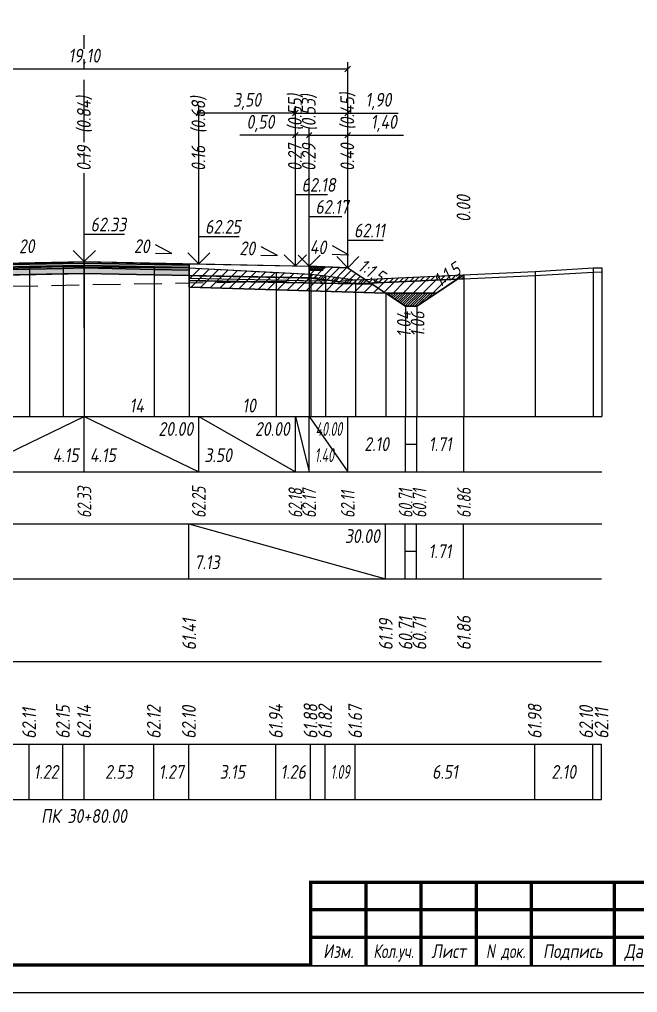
# Model space of a CAD drawing. Extents: x -717 to 1451, y -133302 to 233.
# Drawn here: x 147.1 to 259.2, y -48263.4 to -48087 of the extents above; entities that cross this region are included whole.
import ezdxf
from ezdxf.enums import TextEntityAlignment as Align

# ---------------------------------------------------------------- set-up
doc = ezdxf.new("R2010")
doc.units = 0
doc.linetypes.add('осевая2', pattern=[1.125, 0.75, -0.125, 0.125, -0.125])
doc.linetypes.add('штриховая', pattern=[0.75, 0.5, -0.25])
for name, color, linetype in [('Зарамочное оформление', 7, 'Continuous'), ('Интерполированный поперечник', 2, 'Continuous'), ('Код_510', 7, 'Continuous'), ('Код_514', 1, 'Continuous'), ('Код_516', 1, 'Continuous'), ('Контур_0', 7, 'Continuous'), ('Контур_2521', 7, 'Continuous'), ('Контур_2564', 7, 'Continuous'), ('Контур_2660', 7, 'Continuous'), ('Контур_2665', 7, 'Continuous'), ('Контур_400', 7, 'Continuous'), ('Контур_508', 7, 'Continuous'), ('Контур_512', 7, 'Continuous'), ('Контур_513', 7, 'Continuous'), ('Контур_818', 7, 'Continuous'), ('Красный поперечник', 1, 'Continuous'), ('Объём_2501', 7, 'Continuous'), ('Объём_2564', 7, 'Continuous'), ('Объём_2650', 7, 'Continuous'), ('Объём_2660', 7, 'Continuous'), ('Объём_2661', 7, 'Continuous'), ('Объём_2662', 7, 'Continuous'), ('Объём_2663', 7, 'Continuous'), ('Объём_2664', 7, 'Continuous'), ('Объём_2665', 7, 'Continuous'), ('Объём_2666', 7, 'Continuous'), ('Объём_2667', 7, 'Continuous'), ('Объём_2668', 7, 'Continuous'), ('Объём_2669', 7, 'Continuous'), ('Объём_2675', 7, 'Continuous'), ('Объём_2753', 7, 'Continuous'), ('Ось', 1, 'осевая2'), ('Откосы', 7, 'Continuous'), ('Отметки покрытия', 7, 'Continuous'), ('Подписи поперечников', 7, 'Continuous'), ('Рабочие отметки', 7, 'Continuous'), ('Рабочие отметки доп.', 7, 'Continuous'), ('Слои выравнивания', 7, 'Continuous'), ('Таблица', 7, 'Continuous'), ('Уклоны проезжей части', 7, 'Continuous'), ('Черный поперечник', 3, 'Continuous')]:
    doc.layers.add(name, color=color, linetype=linetype)
for name, color, linetype, true_color in [('Контур_2540', 2, 'Continuous', 0xffff00), ('Контур_2560', 2, 'Continuous', 0xffff00), ('Контур_2561', 7, 'Continuous', 0xff8040), ('Контур_2562', 3, 'Continuous', 0x00ff00), ('Контур_2563', 7, 'Continuous', 0xff8000), ('Контур_2570', 7, 'Continuous', 0x80ff00), ('Контур_2725', 7, 'Continuous', 0x323232), ('Контур_2736', 4, 'Continuous', 0x00ffff), ('Контур_2737', 4, 'Continuous', 0x00ffff), ('Контур_2738', 4, 'Continuous', 0x00ffff), ('Контур_2739', 4, 'Continuous', 0x00ffff), ('Контур_2741', 4, 'Continuous', 0x00ffff), ('Контур_2742', 4, 'Continuous', 0x00ffff), ('Контур_2743', 4, 'Continuous', 0x00ffff), ('Контур_2744', 7, 'Continuous', 0xa4ffff), ('Контур_2745', 7, 'Continuous', 0xa4ffff), ('Контур_2747', 4, 'Continuous', 0x00ffff), ('Контур_2748', 4, 'Continuous', 0x00ffff), ('Контур_2749', 4, 'Continuous', 0x00ffff), ('Контур_2750', 4, 'Continuous', 0x00ffff), ('Контур_2751', 4, 'Continuous', 0x00ffff), ('Контур_2752', 4, 'Continuous', 0x00ffff), ('Контур_2760', 7, 'Continuous', 0x323232), ('Контур_2761', 7, 'Continuous', 0x323232), ('Контур_2762', 7, 'Continuous', 0x323232), ('Контур_2763', 7, 'Continuous', 0x323232), ('Контур_402', 7, 'Continuous', 0xff6464), ('Контур_703', 4, 'Continuous', 0x00ffff), ('Контур_705', 4, 'Continuous', 0x00ffff), ('Контур_707', 4, 'Continuous', 0x00ffff), ('Контур_720', 131, 'Continuous', 0xaaffff), ('Объём_2500', 7, 'Continuous', 0xc0c0c0), ('Объём_2520', 7, 'Continuous', 0x80ffff), ('Объём_2540', 2, 'Continuous', 0xffff00), ('Объём_2560', 2, 'Continuous', 0xffff00), ('Объём_2561', 7, 'Continuous', 0xff8040), ('Объём_2562', 3, 'Continuous', 0x00ff00), ('Объём_2563', 7, 'Continuous', 0xff8000), ('Объём_2570', 7, 'Continuous', 0x80ff00), ('Объём_2600', 7, 'Continuous', 0x808000), ('Объём_2620', 2, 'Continuous', 0xffff00), ('Объём_2746', 2, 'Continuous', 0xffff00)]:
    doc.layers.add(name, color=color, linetype=linetype, true_color=true_color)
doc.styles.get("Standard").update_dxf_attribs({"font": 'txt', "height": 2.5})
doc.styles.add('М', font='romand.shx', dxfattribs={"width": 0.8, "oblique": 10, "height": 2.5})
doc.dimstyles.new('ISO-25', dxfattribs={"dimtxt": 2.5, "dimasz": 2.5, "dimexe": 1.25, "dimexo": 0.625, "dimtad": 1, "dimtxsty": 'Standard', "dimcen": 2.5, "dimadec": 0, "dimazin": 0, "dimtfac": 1, "dimtmove": 0, "dimatfit": 3, "dimfxl": 1, "dimarcsym": 0})

# ---------------------------------------------------------------- blocks, each defined once
blk = doc.blocks.new('_Oblique')
at = {"color": 0, "linetype": 'ByBlock', "lineweight": -2}
blk.add_line((-0.5, -0.5), (0.5, 0.5), dxfattribs=at)
blk = doc.blocks.new('*D1138')
at = {"color": 0, "lineweight": -2, "transparency": 16777216}
for p, q in [((199.65, -48131.16), (199.65, -48106.72)), ((206.65, -48131.44), (206.65, -48106.72)), ((199.65, -48107.97), (206.65, -48107.97)), ((206.65, -48107.97), (216.74, -48107.97))]:
    blk.add_line(p, q, dxfattribs=at)
at = {"layer": 'Defpoints', "color": 0, "transparency": 16777216}
for p in [(206.65, -48107.97), (199.65, -48131.79), (206.65, -48132.07)]:
    blk.add_point(p, dxfattribs=at)
at = {"color": 0, "lineweight": -2, "transparency": 16777216, "rotation": 180}
blk.add_blockref('_Oblique', (199.65, -48107.97), dxfattribs=at)
at = {"color": 0, "lineweight": -2, "transparency": 16777216}
blk.add_blockref('_Oblique', (206.65, -48107.97), dxfattribs=at)
at = {"color": 0, "transparency": 16777216, "insert": (213.2, -48105.86), "char_height": 2.5, "width": 8.75, "attachment_point": 5, "style": 'М'}
blk.add_mtext('1,40', dxfattribs=at)
blk = doc.blocks.new('*D1140')
at = {"color": 0, "lineweight": -2, "transparency": 16777216}
for p, q in [((197.15, -48131.11), (197.15, -48106.72)), ((199.65, -48131.16), (199.65, -48106.72)), ((197.15, -48107.97), (187.08, -48107.97)), ((199.65, -48107.97), (197.15, -48107.97))]:
    blk.add_line(p, q, dxfattribs=at)
at = {"layer": 'Defpoints', "color": 0, "transparency": 16777216}
for p in [(199.65, -48107.97), (197.15, -48131.74), (199.65, -48131.79)]:
    blk.add_point(p, dxfattribs=at)
at = {"color": 0, "lineweight": -2, "transparency": 16777216, "rotation": 180}
blk.add_blockref('_Oblique', (197.15, -48107.97), dxfattribs=at)
at = {"color": 0, "lineweight": -2, "transparency": 16777216}
blk.add_blockref('_Oblique', (199.65, -48107.97), dxfattribs=at)
at = {"color": 0, "transparency": 16777216, "insert": (190.84, -48105.86), "char_height": 2.5, "width": 9.1667, "attachment_point": 5, "style": 'М'}
blk.add_mtext('0,50', dxfattribs=at)
blk = doc.blocks.new('*D1142')
at = {"color": 0, "lineweight": -2, "transparency": 16777216}
for p, q in [((179.65, -48130.76), (179.65, -48102.72)), ((197.15, -48131.11), (197.15, -48102.72)), ((197.15, -48103.97), (179.65, -48103.97))]:
    blk.add_line(p, q, dxfattribs=at)
at = {"layer": 'Defpoints', "color": 0, "transparency": 16777216}
for p in [(179.65, -48103.97), (179.65, -48131.39), (197.15, -48131.74)]:
    blk.add_point(p, dxfattribs=at)
at = {"color": 0, "lineweight": -2, "transparency": 16777216, "rotation": 180}
blk.add_blockref('_Oblique', (179.65, -48103.97), dxfattribs=at)
at = {"color": 0, "lineweight": -2, "transparency": 16777216}
blk.add_blockref('_Oblique', (197.15, -48103.97), dxfattribs=at)
at = {"color": 0, "transparency": 16777216, "insert": (188.4, -48101.86), "char_height": 2.5, "width": 9.5833, "attachment_point": 5, "style": 'М'}
blk.add_mtext('3,50', dxfattribs=at)
blk = doc.blocks.new('*D1143')
at = {"color": 0, "lineweight": -2, "transparency": 16777216}
for p, q in [((197.15, -48131.11), (197.15, -48102.72)), ((206.65, -48131.44), (206.65, -48102.72)), ((197.15, -48103.97), (206.65, -48103.97)), ((206.65, -48103.97), (215.76, -48103.97))]:
    blk.add_line(p, q, dxfattribs=at)
at = {"layer": 'Defpoints', "color": 0, "transparency": 16777216}
for p in [(197.15, -48103.97), (197.15, -48131.74), (206.65, -48132.07)]:
    blk.add_point(p, dxfattribs=at)
at = {"color": 0, "lineweight": -2, "transparency": 16777216, "rotation": 180}
blk.add_blockref('_Oblique', (197.15, -48103.97), dxfattribs=at)
at = {"color": 0, "lineweight": -2, "transparency": 16777216}
blk.add_blockref('_Oblique', (206.65, -48103.97), dxfattribs=at)
at = {"color": 0, "transparency": 16777216, "insert": (212.22, -48101.86), "char_height": 2.5, "width": 8.75, "attachment_point": 5, "style": 'М'}
blk.add_mtext('1,90', dxfattribs=at)
blk = doc.blocks.new('*D1145')
at = {"color": 0, "lineweight": -2, "transparency": 16777216}
for p, q in [((111.15, -48131.44), (111.15, -48094.72)), ((111.15, -48095.97), (206.65, -48095.97)), ((206.65, -48131.44), (206.65, -48094.72))]:
    blk.add_line(p, q, dxfattribs=at)
at = {"layer": 'Defpoints', "color": 0, "transparency": 16777216}
for p in [(206.65, -48095.97), (111.15, -48132.07), (206.65, -48132.07)]:
    blk.add_point(p, dxfattribs=at)
at = {"color": 0, "lineweight": -2, "transparency": 16777216, "rotation": 180}
blk.add_blockref('_Oblique', (111.15, -48095.97), dxfattribs=at)
at = {"color": 0, "lineweight": -2, "transparency": 16777216}
blk.add_blockref('_Oblique', (206.65, -48095.97), dxfattribs=at)
at = {"color": 0, "transparency": 16777216, "insert": (158.9, -48093.86), "char_height": 2.5, "width": 10.4167, "attachment_point": 5, "style": 'М'}
blk.add_mtext('19,10', dxfattribs=at)
blk = doc.blocks.new('Штамп')
at = {"linetype": 'Continuous'}
blk.add_wipeout([(199.95, -411.25), (384.95, -411.25), (384.95, -426.25), (199.95, -426.25)], dxfattribs=at).dxf.layer = 'Зарамочное оформление'
at = {"layer": 'Зарамочное оформление', "linetype": 'Continuous', "lineweight": -3, "const_width": 0.6, "flags": 128}
for points in [[(199.95, -426.25), (199.95, -411.25), (384.95, -411.25)], [(209.95, -411.25), (209.95, -426.25)], [(219.95, -411.25), (219.95, -426.25)], [(229.95, -411.25), (229.95, -426.25)], [(239.95, -411.25), (239.95, -426.25)], [(254.95, -411.25), (254.95, -426.25)], [(199.95, -416.25), (264.95, -416.25)], [(199.95, -421.25), (264.95, -421.25)]]:
    blk.add_lwpolyline(points, dxfattribs=at)
at = {"layer": 'Зарамочное оформление', "linetype": 'Continuous', "style": 'М', "oblique": 10}
for s, width, p in [('Изм.', 0.8, (204.95, -423.75)), ('Кол.уч.', 0.7, (214.95, -423.75)), ('Лист', 0.8, (224.95, -423.75)), ('N док.', 0.7, (235.28, -423.75)), ('Подпись', 0.8, (247.45, -423.75)), ('Дата', 0.8, (259.95, -423.75))]:
    blk.add_text(s, height=2.5, dxfattribs=dict(at, width=width)).set_placement(p, align=Align.MIDDLE_CENTER)
blk = doc.blocks.new('шифр')
blk.add_blockref('Штамп', (0, -47892))

msp = doc.modelspace()

# ---------------------------------------------------------------- hatches: boundary and pattern name
h = msp.add_hatch()
h.set_pattern_fill('ANSI37', color=256, scale=0.1)
h.set_pattern_definition([(45, (200.8996, -48131.97463), (-0.22451, 0.22451), []), (135, (200.8996, -48131.97463), (-0.22451, -0.22451), [])])
h.paths.add_polyline_path([(199.65, -48131.725), (199.65, -48132.478), (202.15, -48132.478), (202.15, -48131.825), (200.892, -48131.975)])
at = {"layer": 'Объём_2563'}
h = msp.add_hatch(dxfattribs=at)
h.set_pattern_fill('ANSI31', color=256, scale=0.3)
h.paths.add_polyline_path([(202.068, -48134.823), (201.15, -48133.905), (199.65, -48133.875), (199.65, -48132.478), (202.15, -48132.478), (202.15, -48131.825), (206.65, -48132.005), (211.15, -48135.005)])
at = {"layer": 'Объём_2570'}
h = msp.add_hatch(dxfattribs=at)
h.set_pattern_fill('ANSI31', color=256, scale=0.2)
h.paths.add_polyline_path([(227.71, -48134.038), (208.057, -48134.957), (202.596, -48134.219), (199.954, -48133.935), (199.954, -48133.185), (202.596, -48133.469), (208.057, -48134.207), (227.71, -48133.288)])
at = {"layer": 'Объём_2600'}
h = msp.add_hatch(dxfattribs=at)
h.set_pattern_fill('ANSI31', color=6, scale=0.4)
h.paths.add_polyline_path([(213.541, -48136.599), (177.911, -48135.53), (177.911, -48132.061), (199.954, -48133.185), (199.954, -48133.935), (202.596, -48134.219), (208.057, -48134.957), (226.501, -48134.095), (222.744, -48136.599)])
h = msp.add_hatch(dxfattribs=at)
h.set_pattern_fill('HONEY', color=5, scale=0.3)
h.paths.add_polyline_path([(226.501, -48134.095), (227.71, -48133.288), (227.71, -48134.038)])
at = {"layer": 'Объём_2620'}
h = msp.add_hatch(dxfattribs=at)
h.set_pattern_fill('ANSI31', color=2, scale=0.1)
h.paths.add_polyline_path([(213.541, -48136.599), (222.744, -48136.599), (219.143, -48139), (217.143, -48139)])
at = {"layer": 'Слои выравнивания'}
for color, points in [(2, [(132.514, -48131.437), (138.15, -48131.325), (148.944, -48131.109), (155.069, -48130.986), (158.9, -48130.91), (158.9, -48131.16), (155.069, -48131.236), (148.944, -48131.359), (138.15, -48131.575), (132.514, -48131.687)]), (3, [(132.514, -48131.687), (138.15, -48131.575), (148.944, -48131.359), (155.069, -48131.236), (158.9, -48131.16), (158.9, -48131.61), (155.069, -48131.686), (148.944, -48131.809), (138.15, -48132.025), (132.514, -48132.137)]), (4, [(132.514, -48132.137), (138.15, -48132.025), (148.944, -48131.809), (155.069, -48131.686), (158.9, -48131.61), (158.9, -48132.06), (155.069, -48132.136), (148.944, -48132.259), (138.15, -48132.475), (132.514, -48132.587)]), (2, [(158.9, -48130.91), (171.542, -48131.162), (177.911, -48131.29), (177.911, -48131.54), (171.542, -48131.412), (158.9, -48131.16)]), (3, [(158.9, -48131.16), (171.542, -48131.412), (177.911, -48131.54), (177.911, -48131.99), (171.542, -48131.862), (158.9, -48131.61)]), (4, [(158.9, -48131.61), (171.542, -48131.862), (177.911, -48131.99), (177.911, -48132.44), (171.542, -48132.312), (158.9, -48132.06)]), (5, [(132.514, -48132.587), (138.15, -48132.475), (148.944, -48132.259), (155.069, -48132.136), (158.9, -48132.06), (158.9, -48133.06), (155.069, -48133.136), (148.944, -48133.259), (138.15, -48133.475), (132.514, -48133.587)]), (5, [(158.9, -48132.06), (171.542, -48132.312), (177.911, -48132.44), (177.911, -48133.44), (171.542, -48133.312), (158.9, -48133.06)])]:
    msp.add_hatch(color=color, dxfattribs=at).paths.add_polyline_path(points)

# ---------------------------------------------------------------- linework, layer by layer
at = {"flags": 128}
msp.add_lwpolyline([(-30.054, -48263.421), (389.946, -48263.421), (389.946, -47966.421), (-30.054, -47966.421)], close=True, dxfattribs=at)
at = {"const_width": 0.6, "flags": 128}
msp.add_lwpolyline([(-10.054, -48258.421), (384.946, -48258.421), (384.946, -47971.421), (-10.054, -47971.421)], close=True, dxfattribs=at)
msp.add_lwpolyline([(199.65, -48131.725), (199.65, -48132.478), (202.15, -48132.478), (202.15, -48131.825), (200.892, -48131.975), (199.65, -48131.725)])
at = {"layer": 'Код_510'}
for p, q in [((148.89, -48228.421), (148.89, -48218.421)), ((155.015, -48228.421), (155.015, -48218.421)), ((158.845, -48228.421), (158.845, -48218.421)), ((171.487, -48228.421), (171.487, -48218.421)), ((177.857, -48228.421), (177.857, -48218.421)), ((193.623, -48228.421), (193.623, -48218.421)), ((199.9, -48228.421), (199.9, -48218.421)), ((202.542, -48228.421), (202.542, -48218.421)), ((208.002, -48228.421), (208.002, -48218.421)), ((240.547, -48228.421), (240.547, -48218.421)), ((251.056, -48228.421), (251.056, -48218.421)), ((252.656, -48228.421), (252.656, -48218.421))]:
    msp.add_line(p, q, dxfattribs=at)
at = {"layer": 'Код_514'}
for p, q in [((138.15, -48169), (158.9, -48159)), ((158.9, -48169), (158.9, -48159)), ((158.9, -48159), (179.65, -48169)), ((179.65, -48169), (179.65, -48159)), ((179.65, -48159), (197.15, -48169)), ((197.15, -48169), (197.15, -48159)), ((197.15, -48159), (199.65, -48169)), ((199.65, -48169), (199.65, -48159)), ((199.65, -48159), (206.65, -48169)), ((206.65, -48169), (206.65, -48159)), ((217.143, -48169), (217.143, -48159)), ((219.143, -48169), (219.143, -48159)), ((227.71, -48169), (227.71, -48159)), ((217.143, -48164), (219.143, -48164))]:
    msp.add_line(p, q, dxfattribs=at)
at = {"layer": 'Код_516'}
for p, q in [((177.857, -48188.421), (177.857, -48178.421)), ((177.857, -48178.421), (213.487, -48188.421)), ((213.487, -48188.421), (213.487, -48178.421)), ((217.088, -48188.421), (217.088, -48178.421)), ((219.088, -48188.421), (219.088, -48178.421)), ((227.656, -48188.421), (227.656, -48178.421)), ((217.088, -48183.421), (219.088, -48183.421))]:
    msp.add_line(p, q, dxfattribs=at)
at = {"layer": 'Контур_0', "flags": 128}
for points in [[(177.911, -48131.29), (199.65, -48131.725), (199.65, -48133.875), (177.911, -48133.44), (177.911, -48131.29), (177.911, -48131.29)], [(179.65, -48133.475), (201.15, -48133.905), (202.068, -48134.823), (177.911, -48134.34), (177.911, -48133.44), (179.65, -48133.475), (179.65, -48133.475)], [(206.65, -48132.005), (209.829, -48134.124), (209.829, -48134.124), (209.829, -48134.124), (209.829, -48134.124), (209.829, -48134.124), (209.829, -48134.124), (209.829, -48134.124), (209.829, -48134.124), (209.829, -48134.124), (209.829, -48134.124), (209.829, -48134.124), (209.829, -48134.124), (209.829, -48134.124), (209.829, -48134.124), (217.143, -48139)], [(206.65, -48132.005), (209.829, -48134.124), (209.829, -48134.124), (209.829, -48134.124), (209.829, -48134.124), (209.829, -48134.124), (209.829, -48134.124), (209.829, -48134.124), (209.829, -48134.124), (209.829, -48134.124), (209.829, -48134.124), (209.829, -48134.124), (209.829, -48134.124), (209.829, -48134.124), (209.829, -48134.124), (217.143, -48139), (219.143, -48139), (227.71, -48133.288), (227.71, -48133.288), (227.71, -48133.288), (227.71, -48133.288), (227.71, -48133.288), (227.71, -48133.288), (227.71, -48133.288), (227.71, -48133.288), (227.71, -48133.288), (227.71, -48133.288), (227.71, -48133.288), (227.71, -48133.288), (227.71, -48133.288)], [(199.65, -48133.875), (201.15, -48133.905), (202.068, -48134.823), (211.15, -48135.005)]]:
    msp.add_lwpolyline(points, dxfattribs=at)
at = {"layer": 'Контур_2521', "color": 250, "flags": 128}
msp.add_lwpolyline([(177.911, -48133.89), (201.609, -48134.364)], dxfattribs=at)
at = {"layer": 'Контур_2540', "flags": 128}
msp.add_lwpolyline([(179.65, -48134.375), (211.15, -48135.005), (213.541, -48136.599), (177.911, -48135.53), (177.911, -48134.34), (179.65, -48134.375), (179.65, -48134.375)], dxfattribs=at)
at = {"layer": 'Контур_2560', "flags": 128}
msp.add_lwpolyline([(199.65, -48131.725), (206.65, -48132.005), (206.65, -48132.005), (206.65, -48132.005)], dxfattribs=at)
at = {"layer": 'Контур_2561', "flags": 128}
msp.add_lwpolyline([(199.65, -48131.725), (199.65, -48131.725), (206.65, -48132.005), (206.65, -48132.005), (199.65, -48131.725)], dxfattribs=at)
at = {"layer": 'Контур_2562', "flags": 128}
msp.add_lwpolyline([(206.65, -48132.005), (206.65, -48132.005), (206.65, -48132.005), (206.65, -48132.005), (206.65, -48132.005)], dxfattribs=at)
at = {"layer": 'Контур_2563', "flags": 128}
msp.add_lwpolyline([(202.068, -48134.823), (201.15, -48133.905), (199.65, -48133.875), (199.65, -48131.725), (206.65, -48132.005), (211.15, -48135.005), (202.068, -48134.823), (202.068, -48134.823)], dxfattribs=at)
at = {"layer": 'Контур_2564', "flags": 128}
msp.add_lwpolyline([(199.65, -48131.725), (206.65, -48132.005)], dxfattribs=at)
at = {"layer": 'Контур_2570', "flags": 128}
msp.add_lwpolyline([(80, -48136.959), (84.87, -48136.758), (86.456, -48137.083), (92.954, -48137.076), (92.954, -48137.076), (104.345, -48135.399), (109.487, -48134.809), (109.487, -48134.059), (125.019, -48132.979), (132.514, -48132.448), (148.944, -48132), (155.069, -48131.807), (158.9, -48131.844), (171.542, -48131.967), (177.911, -48132.061), (193.677, -48132.863), (199.954, -48133.185), (199.954, -48133.935), (202.596, -48134.219), (208.057, -48134.957), (208.057, -48134.957), (240.601, -48133.435), (251.11, -48132.8), (252.71, -48132.786)], dxfattribs=at)
at = {"layer": 'Контур_2660', "flags": 128}
msp.add_lwpolyline([(177.911, -48135.53), (213.541, -48136.599)], dxfattribs=at)
at = {"layer": 'Контур_2665', "flags": 128}
msp.add_lwpolyline([(206.65, -48132.005), (206.65, -48132.005)], dxfattribs=at)
at = {"layer": 'Контур_2725', "flags": 128}
msp.add_lwpolyline([(132.514, -48133.587), (138.15, -48133.475), (148.944, -48133.259), (155.069, -48133.136), (158.9, -48133.06), (171.542, -48133.312), (177.911, -48133.44)], dxfattribs=at)
at = {"layer": 'Контур_2736', "flags": 128}
for points in [[(206.65, -48132.005), (209.829, -48134.124)], [(209.829, -48134.124), (217.143, -48139)]]:
    msp.add_lwpolyline(points, dxfattribs=at)
at = {"layer": 'Контур_2737', "flags": 128}
msp.add_lwpolyline([(209.829, -48134.124), (209.829, -48134.124)], dxfattribs=at)
at = {"layer": 'Контур_2738', "flags": 128}
msp.add_lwpolyline([(209.829, -48134.124), (209.829, -48134.124)], dxfattribs=at)
at = {"layer": 'Контур_2739', "flags": 128}
msp.add_lwpolyline([(209.829, -48134.124), (209.829, -48134.124)], dxfattribs=at)
at = {"layer": 'Контур_2741', "flags": 128}
msp.add_lwpolyline([(227.71, -48133.288), (227.71, -48133.288)], dxfattribs=at)
at = {"layer": 'Контур_2742', "flags": 128}
msp.add_lwpolyline([(227.71, -48133.288), (227.71, -48133.288)], dxfattribs=at)
at = {"layer": 'Контур_2743', "flags": 128}
msp.add_lwpolyline([(227.71, -48133.288), (227.71, -48133.288)], dxfattribs=at)
at = {"layer": 'Контур_2744', "flags": 128}
msp.add_lwpolyline([(227.71, -48133.288), (227.71, -48133.288)], dxfattribs=at)
msp.add_lwpolyline([(227.71, -48133.288), (227.71, -48133.288)], dxfattribs=at)
msp.add_lwpolyline([(227.71, -48133.288), (227.71, -48133.288)], dxfattribs=at)
msp.add_lwpolyline([(227.71, -48133.288), (227.71, -48133.288)], dxfattribs=at)
msp.add_lwpolyline([(227.71, -48133.288), (227.71, -48133.288)], dxfattribs=at)
msp.add_lwpolyline([(227.71, -48133.288), (227.71, -48133.288)], dxfattribs=at)
at = {"layer": 'Контур_2745', "flags": 128}
msp.add_lwpolyline([(209.829, -48134.124), (209.829, -48134.124)], dxfattribs=at)
msp.add_lwpolyline([(209.829, -48134.124), (209.829, -48134.124)], dxfattribs=at)
msp.add_lwpolyline([(209.829, -48134.124), (209.829, -48134.124)], dxfattribs=at)
msp.add_lwpolyline([(209.829, -48134.124), (209.829, -48134.124)], dxfattribs=at)
msp.add_lwpolyline([(209.829, -48134.124), (209.829, -48134.124)], dxfattribs=at)
msp.add_lwpolyline([(209.829, -48134.124), (209.829, -48134.124)], dxfattribs=at)
at = {"layer": 'Контур_2747', "flags": 128}
msp.add_lwpolyline([(209.829, -48134.124), (209.829, -48134.124)], dxfattribs=at)
at = {"layer": 'Контур_2748', "flags": 128}
msp.add_lwpolyline([(209.829, -48134.124), (209.829, -48134.124)], dxfattribs=at)
at = {"layer": 'Контур_2749', "flags": 128}
msp.add_lwpolyline([(209.829, -48134.124), (209.829, -48134.124)], dxfattribs=at)
at = {"layer": 'Контур_2750', "flags": 128}
msp.add_lwpolyline([(227.71, -48133.288), (227.71, -48133.288)], dxfattribs=at)
at = {"layer": 'Контур_2751', "flags": 128}
msp.add_lwpolyline([(227.71, -48133.288), (227.71, -48133.288)], dxfattribs=at)
at = {"layer": 'Контур_2752', "flags": 128}
msp.add_lwpolyline([(227.71, -48133.288), (227.71, -48133.288)], dxfattribs=at)
at = {"layer": 'Контур_2760', "flags": 128}
msp.add_lwpolyline([(132.514, -48131.437), (138.15, -48131.325), (148.944, -48131.109), (155.069, -48130.986), (158.9, -48130.91), (171.542, -48131.162), (177.911, -48131.29)], dxfattribs=at)
at = {"layer": 'Контур_2761', "flags": 128}
msp.add_lwpolyline([(132.514, -48131.687), (138.15, -48131.575), (148.944, -48131.359), (155.069, -48131.236), (158.9, -48131.16), (171.542, -48131.412), (177.911, -48131.54)], dxfattribs=at)
at = {"layer": 'Контур_2762', "flags": 128}
msp.add_lwpolyline([(132.514, -48132.137), (138.15, -48132.025), (148.944, -48131.809), (155.069, -48131.686), (158.9, -48131.61), (171.542, -48131.862), (177.911, -48131.99)], dxfattribs=at)
at = {"layer": 'Контур_2763', "flags": 128}
msp.add_lwpolyline([(132.514, -48132.587), (138.15, -48132.475), (148.944, -48132.259), (155.069, -48132.136), (158.9, -48132.06), (171.542, -48132.312), (177.911, -48132.44)], dxfattribs=at)
at = {"layer": 'Контур_400', "flags": 128}
for points in [[(118.15, -48131.725), (120.65, -48131.675), (120.65, -48131.675), (120.65, -48131.675), (120.65, -48131.675), (120.65, -48131.675), (120.65, -48131.675), (138.15, -48131.325), (158.9, -48130.91)], [(158.9, -48130.91), (179.65, -48131.325), (197.15, -48131.675), (197.15, -48131.675), (197.15, -48131.675), (197.15, -48131.675), (197.15, -48131.675), (197.15, -48131.675), (199.65, -48131.725)]]:
    msp.add_lwpolyline(points, dxfattribs=at)
at = {"layer": 'Контур_402', "flags": 128}
msp.add_lwpolyline([(105, -48136.577), (132.514, -48135.751), (132.514, -48133.587), (158.9, -48133.06), (177.911, -48133.44), (177.911, -48135.53), (213.541, -48136.599)], dxfattribs=at)
at = {"layer": 'Контур_508', "flags": 128}
msp.add_lwpolyline([(105, -48136.577), (132.514, -48135.751), (132.514, -48133.587), (158.9, -48133.06), (177.911, -48133.44), (177.911, -48135.53), (213.541, -48136.599), (217.143, -48139), (219.143, -48139), (227.71, -48133.288)], dxfattribs=at)
at = {"layer": 'Контур_512', "flags": 128}
msp.add_lwpolyline([(177.911, -48135.53), (213.541, -48136.599), (217.143, -48139), (219.143, -48139), (227.71, -48133.288)], dxfattribs=at)
at = {"layer": 'Контур_513', "flags": 128}
msp.add_lwpolyline([(105, -48136.577), (132.514, -48135.751), (132.514, -48133.587), (158.9, -48133.06), (177.911, -48133.44), (177.911, -48135.53), (213.541, -48136.599), (217.143, -48139), (219.143, -48139), (227.71, -48133.288)], dxfattribs=at)
at = {"layer": 'Контур_703', "flags": 128}
msp.add_lwpolyline([(206.65, -48132.005), (209.829, -48134.124)], dxfattribs=at)
at = {"layer": 'Контур_705', "flags": 128}
msp.add_lwpolyline([(209.829, -48134.124), (209.829, -48134.124)], dxfattribs=at)
at = {"layer": 'Контур_707', "flags": 128}
msp.add_lwpolyline([(219.143, -48139), (227.71, -48133.288)], dxfattribs=at)
at = {"layer": 'Контур_720', "flags": 128}
msp.add_lwpolyline([(217.143, -48139), (219.143, -48139)], dxfattribs=at)
at = {"layer": 'Контур_818', "flags": 128}
msp.add_lwpolyline([(105, -48135.324), (109.487, -48134.809), (109.487, -48134.059), (125.019, -48132.979), (132.514, -48132.448), (148.944, -48132), (155.069, -48131.807), (158.9, -48131.844), (171.542, -48131.967), (177.911, -48132.061), (193.677, -48132.863), (199.954, -48133.185), (199.954, -48133.935), (202.596, -48134.219), (208.057, -48134.957), (208.057, -48134.957), (227.71, -48134.038)], dxfattribs=at)
at = {"layer": 'Красный поперечник'}
for p, q in [((138.15, -48131.325), (158.9, -48130.91)), ((158.9, -48130.91), (179.65, -48131.325)), ((179.65, -48131.325), (197.15, -48131.675)), ((197.15, -48131.675), (199.65, -48131.725)), ((199.65, -48131.725), (206.65, -48132.005)), ((206.65, -48132.005), (217.143, -48139)), ((219.143, -48139), (227.71, -48133.288)), ((227.71, -48133.288), (227.71, -48159)), ((177.911, -48135.53), (177.911, -48159)), ((213.541, -48136.599), (213.541, -48159)), ((217.143, -48139), (217.143, -48159)), ((217.143, -48139), (219.143, -48139)), ((219.143, -48139), (219.143, -48159))]:
    msp.add_line(p, q, dxfattribs=at)
at = {"layer": 'Объём_2500', "flags": 128}
msp.add_lwpolyline([(177.911, -48131.29), (199.65, -48131.725), (199.65, -48133.875), (177.911, -48133.44), (177.911, -48131.29), (177.911, -48131.29)], dxfattribs=at)
at = {"layer": 'Объём_2501', "flags": 128}
for points in [[(118.15, -48131.725), (120.65, -48131.675), (120.65, -48131.675), (120.65, -48131.675), (120.65, -48131.675), (120.65, -48131.675), (120.65, -48131.675), (138.15, -48131.325), (158.9, -48130.91)], [(158.9, -48130.91), (179.65, -48131.325), (197.15, -48131.675), (197.15, -48131.675), (197.15, -48131.675), (197.15, -48131.675), (197.15, -48131.675), (197.15, -48131.675), (199.65, -48131.725)]]:
    msp.add_lwpolyline(points, dxfattribs=at)
at = {"layer": 'Объём_2520', "color": 250, "flags": 128}
msp.add_lwpolyline([(179.65, -48133.475), (201.15, -48133.905), (202.068, -48134.823), (177.911, -48134.34), (177.911, -48133.44), (179.65, -48133.475), (179.65, -48133.475)], dxfattribs=at)
at = {"layer": 'Объём_2540', "flags": 128}
msp.add_lwpolyline([(179.65, -48134.375), (211.15, -48135.005), (213.541, -48136.599), (177.911, -48135.53), (177.911, -48134.34), (179.65, -48134.375), (179.65, -48134.375)], dxfattribs=at)
at = {"layer": 'Объём_2560', "flags": 128}
msp.add_lwpolyline([(199.65, -48131.725), (206.65, -48132.005), (206.65, -48132.005), (206.65, -48132.005)], dxfattribs=at)
at = {"layer": 'Объём_2561', "flags": 128}
msp.add_lwpolyline([(199.65, -48131.725), (199.65, -48131.725), (206.65, -48132.005), (206.65, -48132.005), (199.65, -48131.725)], dxfattribs=at)
at = {"layer": 'Объём_2562', "flags": 128}
msp.add_lwpolyline([(206.65, -48132.005), (206.65, -48132.005), (206.65, -48132.005), (206.65, -48132.005), (206.65, -48132.005)], dxfattribs=at)
at = {"layer": 'Объём_2563', "color": 250, "flags": 128}
msp.add_lwpolyline([(202.068, -48134.823), (201.15, -48133.905), (199.65, -48133.875), (199.65, -48132.478), (202.15, -48132.478), (202.15, -48131.825), (206.65, -48132.005), (211.15, -48135.005), (202.068, -48134.823), (202.068, -48134.823)], dxfattribs=at)
at = {"layer": 'Объём_2564', "flags": 128}
msp.add_lwpolyline([(199.65, -48131.725), (206.65, -48132.005)], dxfattribs=at)
at = {"layer": 'Объём_2570', "flags": 128}
msp.add_lwpolyline([(227.71, -48134.038), (208.057, -48134.957), (202.596, -48134.219), (199.954, -48133.935), (199.954, -48133.185), (202.596, -48133.469), (208.057, -48134.207), (227.71, -48133.288), (227.71, -48134.038), (227.71, -48134.038)], dxfattribs=at)
at = {"layer": 'Объём_2600', "color": 5, "flags": 128}
msp.add_lwpolyline([(226.501, -48134.095), (227.71, -48133.288), (227.71, -48134.038), (226.501, -48134.095), (226.501, -48134.095)], dxfattribs=at)
at = {"layer": 'Объём_2620', "flags": 128}
msp.add_lwpolyline([(213.541, -48136.599), (222.744, -48136.599), (219.143, -48139), (217.143, -48139), (213.541, -48136.599), (213.541, -48136.599)], dxfattribs=at)
at = {"layer": 'Объём_2650', "color": 6, "flags": 128}
msp.add_lwpolyline([(213.541, -48136.599), (177.911, -48135.53), (177.911, -48132.061), (199.954, -48133.185), (199.954, -48133.935), (202.596, -48134.219), (208.057, -48134.957), (226.501, -48134.095), (222.744, -48136.599), (213.541, -48136.599), (213.541, -48136.599)], dxfattribs=at)
at = {"layer": 'Объём_2660', "flags": 128}
msp.add_lwpolyline([(177.911, -48135.53), (213.541, -48136.599)], dxfattribs=at)
at = {"layer": 'Объём_2661', "flags": 128}
msp.add_lwpolyline([(206.65, -48132.005), (209.829, -48134.124), (213.541, -48136.599)], dxfattribs=at)
at = {"layer": 'Объём_2662', "flags": 128}
msp.add_lwpolyline([(222.744, -48136.599), (227.71, -48133.288)], dxfattribs=at)
at = {"layer": 'Объём_2663', "flags": 128}
for points in [[(213.541, -48136.599), (217.143, -48139)], [(219.143, -48139), (222.744, -48136.599)]]:
    msp.add_lwpolyline(points, dxfattribs=at)
at = {"layer": 'Объём_2664', "flags": 128}
msp.add_lwpolyline([(217.143, -48139), (219.143, -48139)], dxfattribs=at)
at = {"layer": 'Объём_2665', "flags": 128}
msp.add_lwpolyline([(206.65, -48132.005), (206.65, -48132.005)], dxfattribs=at)
at = {"layer": 'Объём_2666', "flags": 128}
for points in [[(206.65, -48132.005), (209.829, -48134.124)], [(209.829, -48134.124), (213.541, -48136.599)]]:
    msp.add_lwpolyline(points, dxfattribs=at)
at = {"layer": 'Объём_2667', "flags": 128}
for points in [[(227.71, -48133.288), (227.71, -48133.288)], [(209.829, -48134.124), (209.829, -48134.124)]]:
    msp.add_lwpolyline(points, dxfattribs=at)
at = {"layer": 'Объём_2668', "flags": 128}
for points in [[(227.71, -48133.288), (227.71, -48133.288)], [(209.829, -48134.124), (209.829, -48134.124)]]:
    msp.add_lwpolyline(points, dxfattribs=at)
at = {"layer": 'Объём_2669', "flags": 128}
for points in [[(227.71, -48133.288), (227.71, -48133.288)], [(209.829, -48134.124), (209.829, -48134.124)]]:
    msp.add_lwpolyline(points, dxfattribs=at)
at = {"layer": 'Объём_2675', "flags": 128}
for points in [[(227.71, -48133.288), (227.71, -48133.288)], [(227.71, -48133.288), (227.71, -48133.288)], [(227.71, -48133.288), (227.71, -48133.288)], [(227.71, -48133.288), (227.71, -48133.288)], [(227.71, -48133.288), (227.71, -48133.288)], [(227.71, -48133.288), (227.71, -48133.288)], [(209.829, -48134.124), (209.829, -48134.124)], [(209.829, -48134.124), (209.829, -48134.124)], [(209.829, -48134.124), (209.829, -48134.124)], [(209.829, -48134.124), (209.829, -48134.124)], [(209.829, -48134.124), (209.829, -48134.124)], [(209.829, -48134.124), (209.829, -48134.124)]]:
    msp.add_lwpolyline(points, dxfattribs=at)
at = {"layer": 'Объём_2746', "flags": 128}
msp.add_lwpolyline([(210.881, -48134.825), (213.541, -48136.599), (177.911, -48135.53), (177.911, -48132.061), (199.954, -48133.185), (199.954, -48133.935), (202.596, -48134.219), (208.057, -48134.957), (210.881, -48134.825), (210.881, -48134.825)], dxfattribs=at)
at = {"layer": 'Объём_2753', "flags": 128}
msp.add_lwpolyline([(177.911, -48131.29), (177.911, -48131.29)], dxfattribs=at)
at = {"layer": 'Ось', "ltscale": 15}
msp.add_line((158.9, -48142.971), (158.9, -48089.88), dxfattribs=at)
at = {"layer": 'Откосы', "color": 1, "flags": 128}
for points in [[(171.788, -48129.35), (174.787, -48129.41), (171.818, -48127.851)], [(203.809, -48129.561), (206.807, -48129.681), (203.869, -48128.062)], [(190.913, -48129.733), (193.912, -48129.793), (190.943, -48128.233)]]:
    msp.add_lwpolyline(points, dxfattribs=at)
at = {"layer": 'Отметки покрытия', "color": 1}
for p, q in [((197.15, -48131.675), (197.15, -48118.725)), ((197.15, -48118.725), (203, -48118.725)), ((199.65, -48131.725), (199.65, -48122.725)), ((199.65, -48122.725), (205.55, -48122.725)), ((158.9, -48130.91), (158.9, -48125.91)), ((158.9, -48125.91), (166.2, -48125.91)), ((179.65, -48131.325), (179.65, -48126.325)), ((179.65, -48126.325), (186.95, -48126.325)), ((206.65, -48132.005), (206.65, -48127.005)), ((206.65, -48127.005), (213.1, -48127.005)), ((158.9, -48130.91), (156.9, -48128.91)), ((158.9, -48130.91), (160.9, -48128.91)), ((179.65, -48131.325), (177.65, -48129.325)), ((179.65, -48131.325), (181.65, -48129.325)), ((197.15, -48131.675), (195.15, -48129.675)), ((197.15, -48131.675), (199.15, -48129.675)), ((199.65, -48131.725), (197.65, -48129.725)), ((199.65, -48131.725), (201.65, -48129.725)), ((206.65, -48132.005), (204.65, -48130.005)), ((206.65, -48132.005), (208.65, -48130.005))]:
    msp.add_line(p, q, dxfattribs=at)
at = {"layer": 'Слои выравнивания'}
for p, q in [((158.9, -48130.91), (158.9, -48159)), ((177.911, -48131.29), (177.911, -48159)), ((199.65, -48131.725), (199.65, -48159))]:
    msp.add_line(p, q, dxfattribs=at)
at = {"layer": 'Слои выравнивания', "color": 2, "flags": 128}
for points in [[(132.514, -48131.437), (138.15, -48131.325), (148.944, -48131.109), (155.069, -48130.986), (158.9, -48130.91), (158.9, -48131.16), (155.069, -48131.236), (148.944, -48131.359), (138.15, -48131.575), (132.514, -48131.687)], [(158.9, -48130.91), (171.542, -48131.162), (177.911, -48131.29), (177.911, -48131.54), (171.542, -48131.412), (158.9, -48131.16)]]:
    msp.add_lwpolyline(points, close=True, dxfattribs=at)
at = {"layer": 'Слои выравнивания', "color": 3, "flags": 128}
for points in [[(132.514, -48131.687), (138.15, -48131.575), (148.944, -48131.359), (155.069, -48131.236), (158.9, -48131.16), (158.9, -48131.61), (155.069, -48131.686), (148.944, -48131.809), (138.15, -48132.025), (132.514, -48132.137)], [(158.9, -48131.16), (171.542, -48131.412), (177.911, -48131.54), (177.911, -48131.99), (171.542, -48131.862), (158.9, -48131.61)]]:
    msp.add_lwpolyline(points, close=True, dxfattribs=at)
at = {"layer": 'Слои выравнивания', "color": 4, "flags": 128}
for points in [[(132.514, -48132.137), (138.15, -48132.025), (148.944, -48131.809), (155.069, -48131.686), (158.9, -48131.61), (158.9, -48132.06), (155.069, -48132.136), (148.944, -48132.259), (138.15, -48132.475), (132.514, -48132.587)], [(158.9, -48131.61), (171.542, -48131.862), (177.911, -48131.99), (177.911, -48132.44), (171.542, -48132.312), (158.9, -48132.06)]]:
    msp.add_lwpolyline(points, close=True, dxfattribs=at)
at = {"layer": 'Слои выравнивания', "color": 5, "flags": 128}
for points in [[(132.514, -48132.587), (138.15, -48132.475), (148.944, -48132.259), (155.069, -48132.136), (158.9, -48132.06), (158.9, -48133.06), (155.069, -48133.136), (148.944, -48133.259), (138.15, -48133.475), (132.514, -48133.587)], [(158.9, -48132.06), (171.542, -48132.312), (177.911, -48132.44), (177.911, -48133.44), (171.542, -48133.312), (158.9, -48133.06)]]:
    msp.add_lwpolyline(points, close=True, dxfattribs=at)
at = {"layer": 'Таблица'}
for p, q in [((80, -48159), (252.71, -48159)), ((80, -48169), (252.71, -48169)), ((80, -48178.421), (252.71, -48178.421)), ((79.946, -48188.421), (252.656, -48188.421)), ((79.946, -48203.421), (252.656, -48203.421)), ((79.946, -48218.421), (252.656, -48218.421)), ((79.946, -48228.421), (252.656, -48228.421))]:
    msp.add_line(p, q, dxfattribs=at)
at = {"layer": 'Черный поперечник', "color": 7}
for p, q in [((148.944, -48132), (148.944, -48159)), ((155.069, -48131.807), (155.069, -48159)), ((158.9, -48131.844), (158.9, -48159)), ((171.542, -48131.967), (171.542, -48159)), ((177.911, -48132.061), (177.911, -48159)), ((193.677, -48132.863), (193.677, -48159)), ((199.954, -48133.185), (199.954, -48159)), ((202.596, -48133.469), (202.596, -48159)), ((240.601, -48132.685), (240.601, -48159)), ((251.11, -48132.05), (251.11, -48159)), ((252.71, -48132.036), (252.71, -48159)), ((208.057, -48134.207), (208.057, -48159))]:
    msp.add_line(p, q, dxfattribs=at)
at = {"layer": 'Черный поперечник', "flags": 128}
msp.add_lwpolyline([(80, -48136.209), (84.87, -48136.008), (86.456, -48136.333), (92.954, -48136.326), (104.345, -48134.649), (109.487, -48134.059), (125.019, -48132.979), (132.514, -48132.448), (148.944, -48132), (155.069, -48131.807), (158.9, -48131.844), (171.542, -48131.967), (177.911, -48132.061), (193.677, -48132.863), (199.954, -48133.185), (202.596, -48133.469), (208.057, -48134.207), (240.601, -48132.685), (251.11, -48132.05), (252.71, -48132.036)], dxfattribs=at)

# ---------------------------------------------------------------- texts
at = {"layer": 'Код_510', "style": 'М', "oblique": 10, "width": 0.8}
for s, p in [('62.15', (155.015, -48217.421)), ('61.94', (193.623, -48217.421)), ('61.88', (199.9, -48217.421)), ('61.82', (202.542, -48217.421)), ('61.67', (208.002, -48217.421)), ('61.98', (240.547, -48217.421)), ('62.11', (148.89, -48217.421)), ('62.14', (158.845, -48217.421)), ('62.12', (171.487, -48217.421)), ('62.10', (177.857, -48217.421)), ('62.10', (249.869, -48217.421)), ('62.11', (252.656, -48217.421))]:
    msp.add_text(s, height=2.5, rotation=90, dxfattribs=at).set_placement(p, align=Align.MIDDLE_LEFT)
at = {"layer": 'Код_510', "style": 'М', "oblique": 10}
for s, width, p in [('1.22', 0.8, (151.953, -48223.421)), ('2.53', 0.8, (165.166, -48223.421)), ('1.27', 0.8, (174.672, -48223.421)), ('3.15', 0.8, (185.74, -48223.421)), ('1.26', 0.8, (196.762, -48223.421)), ('1.09', 0.6, (205.272, -48223.421)), ('6.51', 0.8, (224.275, -48223.421)), ('2.10', 0.8, (245.802, -48223.421))]:
    msp.add_text(s, height=2.5, dxfattribs=dict(at, width=width)).set_placement(p, align=Align.MIDDLE_CENTER)
at = {"layer": 'Код_514', "style": 'М', "oblique": 10}
for s, width, p in [('20.00', 0.8, (178.65, -48160)), ('20.00', 0.8, (196.15, -48160)), ('40.00', 0.6, (205.65, -48160))]:
    msp.add_text(s, height=2.5, dxfattribs=dict(at, width=width)).set_placement(p, align=Align.TOP_RIGHT)
at = {"layer": 'Код_514', "style": 'М', "oblique": 10, "width": 0.8}
for s, p in [('2.10', (211.896, -48164)), ('1.71', (223.427, -48164))]:
    msp.add_text(s, height=2.5, dxfattribs=at).set_placement(p, align=Align.MIDDLE_CENTER)
msp.add_text('4.15', height=2.5, dxfattribs=at).set_placement((157.9, -48168), align=Align.BOTTOM_RIGHT)
at = {"layer": 'Код_514', "style": 'М', "oblique": 10}
for s, width, p in [('4.15', 0.8, (159.9, -48168)), ('3.50', 0.8, (180.65, -48168)), ('1.40', 0.6, (200.65, -48168))]:
    msp.add_text(s, height=2.5, dxfattribs=dict(at, width=width)).set_placement(p, align=Align.BOTTOM_LEFT)
at = {"layer": 'Код_514', "style": 'М', "oblique": 10, "width": 0.7}
for s, p in [('62.33', (158.9, -48177.382)), ('62.25', (179.65, -48177.382)), ('62.18', (197.15, -48177.382)), ('62.17', (199.65, -48177.382)), ('62.11', (206.65, -48177.382)), ('60.71', (217.143, -48177.382)), ('60.71', (219.643, -48177.382)), ('61.86', (227.71, -48177.382))]:
    msp.add_text(s, height=2.5, rotation=90, dxfattribs=at).set_placement(p, align=Align.MIDDLE_LEFT)
at = {"layer": 'Код_516', "style": 'М', "oblique": 10, "width": 0.8}
msp.add_text('30.00', height=2.5, dxfattribs=at).set_placement((212.487, -48179.421), align=Align.TOP_RIGHT)
msp.add_text('1.71', height=2.5, dxfattribs=at).set_placement((223.372, -48183.421), align=Align.MIDDLE_CENTER)
msp.add_text('7.13', height=2.5, dxfattribs=at).set_placement((178.857, -48187.421), align=Align.BOTTOM_LEFT)
for s, p in [('60.71', (217.143, -48201.371)), ('60.71', (219.643, -48201.371)), ('61.86', (227.71, -48201.371)), ('61.41', (177.911, -48201.371)), ('61.19', (213.541, -48201.371))]:
    msp.add_text(s, height=2.5, rotation=90, dxfattribs=at).set_placement(p, align=Align.MIDDLE_LEFT)
at = {"layer": 'Отметки покрытия', "color": 1, "style": 'М', "oblique": 10, "width": 0.8}
for s, p in [('62.18', (198.291, -48118.993)), ('62.17', (200.791, -48122.993)), ('62.33', (160.041, -48126.178)), ('62.25', (180.791, -48126.593)), ('62.11', (207.791, -48127.273))]:
    msp.add_text(s, height=2.5, dxfattribs=at).set_placement(p, align=Align.BOTTOM_LEFT)
at = {"layer": 'Подписи поперечников', "style": 'М', "oblique": 10, "width": 0.8}
msp.add_text('ПК 30+80.00', height=2.5, dxfattribs=at).set_placement((158.845, -48233.421), align=Align.BOTTOM_CENTER)
at = {"layer": 'Рабочие отметки', "color": 1, "style": 'М', "oblique": 10, "width": 0.8}
for s, p in [('0.19', (158.822, -48114.475)), ('0.16', (179.572, -48114.475)), ('0.27', (197.072, -48114.475)), ('0.29', (199.572, -48114.475)), ('0.40', (206.572, -48114.475)), ('0.00', (227.632, -48123.719))]:
    msp.add_text(s, height=2.5, rotation=90, dxfattribs=at).set_placement(p, align=Align.MIDDLE_LEFT)
for s, p in [('1.04', (216.815, -48139.931)), ('1.06', (219.315, -48139.931))]:
    msp.add_text(s, height=2.5, rotation=90, dxfattribs=at).set_placement(p, align=Align.MIDDLE_RIGHT)
at = {"layer": 'Рабочие отметки доп.', "color": 1, "style": 'М', "oblique": 10, "width": 0.8}
for s, p in [('(0.84)', (158.822, -48107.625)), ('(0.68)', (179.572, -48107.625)), ('(0.55)', (197.072, -48107.125)), ('(0.53)', (199.572, -48107.175)), ('(0.45)', (206.572, -48106.975))]:
    msp.add_text(s, height=2.5, rotation=90, dxfattribs=at).set_placement(p, align=Align.MIDDLE_LEFT)
at = {"layer": 'Слои выравнивания', "style": 'М', "oblique": 10, "width": 0.8}
for s, p in [('14', (168.405, -48159)), ('10', (188.78, -48159))]:
    msp.add_text(s, height=2.5, dxfattribs=at).set_placement(p, align=Align.BOTTOM_CENTER)
at = {"layer": 'Уклоны проезжей части', "color": 1, "style": 'М', "oblique": 10, "width": 0.8}
for s, rotation, p in [('20', 1.14576, (148.505, -48130.117)), ('20', 358.85423, (169.295, -48130.117)), ('20', 358.85423, (188.42, -48130.5)), ('40', 357.70938, (201.217, -48130.277)), ('1:1.5', 326.30994, (209.889, -48134.312)), ('1:1.5', 33.69007, (225.817, -48134.928))]:
    msp.add_text(s, height=2.5, rotation=rotation, dxfattribs=at).set_placement(p, align=Align.BOTTOM_CENTER)

# ---------------------------------------------------------------- dimensions: what is measured, and where the dimension line sits
at = {"color": 5}
dim = msp.add_linear_dim(base=(206.65, -48095.972), p1=(111.15, -48132.067), p2=(206.65, -48132.067), angle=180, dimstyle='ISO-25', override={"dimasz": 1, "dimlfac": 0.2, "dimzin": 0, "dimtxsty": 'М', "dimblk1": 'Oblique', "dimblk2": 'Oblique', "dimsah": 1}, dxfattribs=at)
dim.commit()
dim.dimension.update_dxf_attribs({"geometry": '*D1145', "text_midpoint": (158.9, -48093.859)})
dim = msp.add_linear_dim(base=(179.65, -48103.972), p1=(197.15, -48131.737), p2=(179.65, -48131.387), dimstyle='ISO-25', override={"dimasz": 1, "dimlfac": 0.2, "dimzin": 0, "dimtxsty": 'М', "dimblk1": 'Oblique', "dimblk2": 'Oblique', "dimsah": 1}, dxfattribs=at)
dim.commit()
dim.dimension.update_dxf_attribs({"geometry": '*D1142', "text_midpoint": (188.4, -48101.859)})
dim = msp.add_linear_dim(base=(197.15, -48103.972), p1=(206.65, -48132.067), p2=(197.15, -48131.737), dimstyle='ISO-25', override={"dimasz": 1, "dimlfac": 0.2, "dimzin": 0, "dimtxsty": 'М', "dimblk1": 'Oblique', "dimblk2": 'Oblique', "dimsah": 1}, dxfattribs=at)
dim.commit()
dim.dimension.update_dxf_attribs({"geometry": '*D1143', "text_midpoint": (212.224, -48103.972), "dimtype": 160})
for base, p1, p2, picture, middle in [((199.65, -48107.972), (197.15, -48131.737), (199.65, -48131.787), '*D1140', (190.838, -48107.972)), ((206.65, -48107.972), (199.65, -48131.787), (206.65, -48132.067), '*D1138', (213.205, -48107.972))]:
    dim = msp.add_linear_dim(base=base, p1=p1, p2=p2, angle=180, dimstyle='ISO-25', override={"dimasz": 1, "dimlfac": 0.2, "dimzin": 0, "dimtxsty": 'М', "dimblk1": 'Oblique', "dimblk2": 'Oblique', "dimsah": 1}, dxfattribs=at)
    dim.commit()
    dim.dimension.update_dxf_attribs({"geometry": picture, "text_midpoint": middle, "dimtype": 160})

# ---------------------------------------------------------------- next in the draw order: block references
msp.add_blockref('шифр', (0, 59.829))

# ---------------------------------------------------------------- next in the draw order: linework, layer by layer
at = {"layer": 'Интерполированный поперечник', "linetype": 'штриховая', "ltscale": 10, "flags": 128}
msp.add_lwpolyline([(92.954, -48136.326), (208.057, -48134.207)], dxfattribs=at)

doc.saveas('drawing.dxf')
